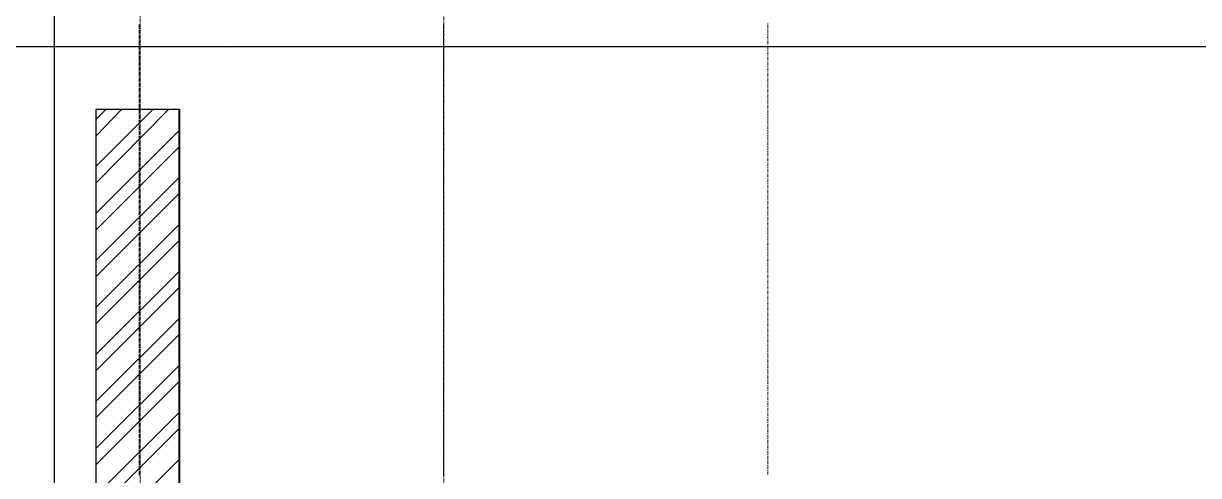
# Model space of a CAD drawing. Header units: millimetres. Extents: x -10178924 to 11692288, y -947381 to 58396.
# Drawn here: x 748802 to 754411, y -827103 to -824944 of the extents above; entities that cross this region are included whole.
import ezdxf

# ---------------------------------------------------------------- set-up
doc = ezdxf.new("R2010")
doc.units = ezdxf.units.MM
doc.linetypes.add('невидимая', pattern=[9.525, 6.35, -3.175])
doc.linetypes.add('осевая', pattern=[50.8, 31.75, -6.35, 6.35, -6.35])
for name, color, linetype in [('PDF _PDF _Разрезы', 7, 'Continuous'), ('PDF _Стены внутр.1', 7, 'Continuous'), ('Стены внутр.1', 7, 'Continuous')]:
    doc.layers.add(name, color=color, linetype=linetype)
for name, color, linetype, true_color in [('PDF _Контур пол Подвал', 7, 'Continuous', 0xcd6928), ('PDF _Размеры осевые', 7, 'Continuous', 0x5d6970), ('PDF _штриховка', 7, 'Continuous', 0x95834a)]:
    doc.layers.add(name, color=color, linetype=linetype, true_color=true_color)
for name, color, linetype, lineweight in [('PDF _Разрезы', 7, 'Continuous', 9), ('Контур пол Подвал', 7, 'Continuous', 9), ('Размеры осевые', 153, 'Continuous', 9), ('ШТРИХОВКА', 252, 'Continuous', 15)]:
    doc.layers.add(name, color=color, linetype=linetype, lineweight=lineweight)

# ---------------------------------------------------------------- blocks, each defined once
blk = doc.blocks.new('A$C5282721b')
at = {"layer": 'ШТРИХОВКА', "ltscale": 100, "true_color": 0x000000, "transparency": 33554687}
h = blk.add_hatch(dxfattribs=at)
h.set_pattern_fill('ANSI31', color=18, scale=50)
h.set_pattern_definition([(45, (-79853.19, 25128.16), (-112.2532, 112.2532), [])])
h.paths.add_polyline_path([(5440.998, -31868.119), (-7386.275, -31868.119), (-7386.275, -48296.478), (61378.75, -48296.478), (61378.75, -31842.839), (41035.118, -31842.839), (41035.118, -31656.036), (40796.248, -31656.036), (40796.248, -31842.839), (40629.962, -31842.839), (40629.962, -31942.839), (40605.14, -34348.621), (40629.93, -32405.355), (39128.581, -32429.908), (40629.962, -32402.839), (40629.675, -32155.326), (39132.149, -32179.816), (39135.64, -31968.17), (38886.085, -31968.17), (38879.867, -32433.975), (40623.548, -32405.459), (40553.111, -38427.181), (40243.01, -38425.516), (40241.748, -38827.97), (43340.219, -38835.027), (43340.219, -38442.147), (40953.116, -38429.329), (41029.994, -32402.839), (54378.974, -32402.839), (54378.974, -35923.465), (54778.974, -35923.465), (54778.974, -32402.839), (60818.75, -32402.839), (60818.75, -41309.464), (60472.291, -41309.464), (60472.291, -41709.464), (60818.75, -41709.464), (60818.75, -47736.478), (44025.201, -47736.478), (44013.125, -46167.929), (43613.137, -46171.008), (43625.189, -47736.478), (27189.462, -47736.478), (27189.462, -44565.139), (26789.462, -44565.139), (26789.462, -47736.478), (10401.743, -47736.478), (10394.408, -46134.647), (9994.404, -46134.678), (10001.739, -47736.478), (-6826.275, -47736.478), (-6826.275, -41729.869), (-6530.734, -41731.097), (-6529.072, -41331.1), (-6826.275, -41329.865), (-6826.275, -32428.119), (-762.705, -32428.119), (-770.891, -36004.088), (-370.903, -36005.35), (-362.703, -32428.119), (5640.998, -32428.119), (5640.998, -31868.119)])
h.paths.add_polyline_path([(3584.804, -41373.023), (3584.804, -41773.13), (9973.974, -41799.679), (9987.536, -44634.678), (10387.54, -44634.678), (10372.735, -41401.332)], flags=17)
h.paths.add_polyline_path([(2513.142, -41768.578), (2514.803, -41368.779), (-383.184, -41356.638), (-371.114, -37407.013), (-774.123, -37406.088), (-783.181, -41354.976), (-5508.242, -41335.314), (-5509.901, -41734.604)], flags=17)
at = {"layer": 'PDF _Разрезы', "color": 18, "lineweight": 9, "true_color": 0x000000, "transparency": 33554687}
blk.add_lwpolyline([(26590.978, -58613.553), (26594.843, 2746.034)], dxfattribs=at)
at = {"layer": 'Контур пол Подвал', "color": 18, "linetype": 'невидимая', "true_color": 0x000000, "transparency": 33554687}
blk.add_line((14394.417, -44264.958), (36068.725, -44264.958), dxfattribs=at)
at = {"layer": 'Размеры осевые', "color": 251, "linetype": 'осевая', "ltscale": 0.5, "transparency": 33554687}
for p, q in [((27000, -52200), (27000, 1500)), ((28450, -58512.867), (28450, -4812.867))]:
    blk.add_line(p, q, dxfattribs=at)
at = {"layer": 'Стены внутр.1', "color": 18, "linetype": 'Continuous', "true_color": 0x000000, "transparency": 33554687, "flags": 128}
for points in [[(27189.462, -44565.139), (26789.462, -44565.139)], [(26789.462, -44565.139), (26789.462, -47736.478)], [(27189.462, -47736.478), (27189.462, -44565.139)]]:
    blk.add_lwpolyline(points, dxfattribs=at)

msp = doc.modelspace()

# ---------------------------------------------------------------- linework, layer by layer
at = {"layer": 'PDF _PDF _Разрезы', "lineweight": 9}
msp.add_lwpolyline([(748948.3, -839405.6), (748952.5, -778045.5)], dxfattribs=at)
at = {"layer": 'PDF _Контур пол Подвал', "lineweight": 9}
msp.add_lwpolyline([(736752, -826925.6), (736752, -825054.5), (758421.7, -825054.5)], dxfattribs=at)
at = {"layer": 'PDF _Размеры осевые', "lineweight": 9}
for points in [[(752356.2, -824948.7), (752356.2, -824944.4)], [(749354.7, -824969.8), (749354.7, -824952.9), (749354.7, -824948.7)], [(749354.7, -824995.2), (749354.7, -824978.3), (749354.7, -824974.1)], [(749354.7, -825020.6), (749354.7, -825003.7), (749354.7, -824999.5)], [(750806.8, -824969.8), (750806.8, -824952.9), (750806.8, -824948.7)], [(750806.8, -824995.2), (750806.8, -824978.3), (750806.8, -824974.1)], [(750806.8, -825020.6), (750806.8, -825003.7), (750806.8, -824999.5)], [(752356.2, -824965.6), (752356.2, -824952.9)], [(752356.2, -824974.1), (752356.2, -824969.8)], [(752356.2, -824991), (752356.2, -824978.3)], [(752356.2, -824999.5), (752356.2, -824995.2)], [(749354.7, -825046), (749354.7, -825029.1), (749354.7, -825024.9)], [(749354.7, -825071.4), (749354.7, -825054.5), (749354.7, -825050.3)], [(750806.8, -825046), (750806.8, -825029.1), (750806.8, -825024.9)], [(750806.8, -825071.4), (750806.8, -825054.5), (750806.8, -825050.3)], [(752356.2, -825016.4), (752356.2, -825003.7)], [(752356.2, -825024.9), (752356.2, -825020.6)], [(752356.2, -825041.8), (752356.2, -825029.1)], [(752356.2, -825050.3), (752356.2, -825046)], [(752356.2, -825067.2), (752356.2, -825054.5)], [(749354.7, -825096.8), (749354.7, -825079.9), (749354.7, -825075.7)], [(749354.7, -825122.2), (749354.7, -825105.3), (749354.7, -825101.1)], [(750806.8, -825096.8), (750806.8, -825079.9), (750806.8, -825075.7)], [(750806.8, -825122.2), (750806.8, -825105.3), (750806.8, -825101.1)], [(752356.2, -825075.7), (752356.2, -825071.4)], [(752356.2, -825092.6), (752356.2, -825079.9)], [(752356.2, -825101.1), (752356.2, -825096.8)], [(752356.2, -825118), (752356.2, -825105.3)], [(749354.7, -825147.6), (749354.7, -825130.7), (749354.7, -825126.5)], [(749354.7, -825173), (749354.7, -825156.1), (749354.7, -825151.9)], [(750806.8, -825147.6), (750806.8, -825130.7), (750806.8, -825126.5)], [(750806.8, -825173), (750806.8, -825156.1), (750806.8, -825151.9)], [(752356.2, -825126.5), (752356.2, -825122.2)], [(752356.2, -825143.4), (752356.2, -825130.7)], [(752356.2, -825151.9), (752356.2, -825147.6)], [(752356.2, -825168.8), (752356.2, -825156.1)], [(749354.7, -825198.4), (749354.7, -825181.5), (749354.7, -825177.3)], [(749354.7, -825223.8), (749354.7, -825206.9), (749354.7, -825202.7)], [(750806.8, -825198.4), (750806.8, -825181.5), (750806.8, -825177.3)], [(750806.8, -825223.8), (750806.8, -825206.9), (750806.8, -825202.7)], [(752356.2, -825177.3), (752356.2, -825173)], [(752356.2, -825194.2), (752356.2, -825181.5)], [(752356.2, -825202.7), (752356.2, -825198.4)], [(752356.2, -825219.6), (752356.2, -825206.9)], [(752356.2, -825228.1), (752356.2, -825223.8)], [(749354.7, -825249.2), (749354.7, -825232.3), (749354.7, -825228.1)], [(749354.7, -825274.6), (749354.7, -825257.7), (749354.7, -825253.5)], [(749354.7, -825300), (749354.7, -825283.1), (749354.7, -825278.9)], [(750806.8, -825249.2), (750806.8, -825232.3), (750806.8, -825228.1)], [(750806.8, -825274.6), (750806.8, -825257.7), (750806.8, -825253.5)], [(750806.8, -825300), (750806.8, -825283.1), (750806.8, -825278.9)], [(752356.2, -825245), (752356.2, -825232.3)], [(752356.2, -825253.5), (752356.2, -825249.2)], [(752356.2, -825270.4), (752356.2, -825257.7)], [(752356.2, -825278.9), (752356.2, -825274.6)], [(749354.7, -825325.4), (749354.7, -825308.5), (749354.7, -825304.3)], [(749354.7, -825350.8), (749354.7, -825333.9), (749354.7, -825329.7)], [(750806.8, -825325.4), (750806.8, -825308.5), (750806.8, -825304.3)], [(750806.8, -825350.8), (750806.8, -825333.9), (750806.8, -825329.7)], [(752356.2, -825295.8), (752356.2, -825283.1)], [(752356.2, -825304.3), (752356.2, -825300)], [(752356.2, -825321.2), (752356.2, -825308.5)], [(752356.2, -825329.7), (752356.2, -825325.4)], [(752356.2, -825346.6), (752356.2, -825333.9)], [(749354.7, -825376.2), (749354.7, -825359.3), (749354.7, -825355.1)], [(749354.7, -825401.6), (749354.7, -825384.7), (749354.7, -825380.5)], [(750806.8, -825376.2), (750806.8, -825359.3), (750806.8, -825355.1)], [(750806.8, -825401.6), (750806.8, -825384.7), (750806.8, -825380.5)], [(752356.2, -825355.1), (752356.2, -825350.8)], [(752356.2, -825372), (752356.2, -825359.3)], [(752356.2, -825380.5), (752356.2, -825376.2)], [(752356.2, -825397.4), (752356.2, -825384.7)], [(749354.7, -825427), (749354.7, -825410.1), (749354.7, -825405.9)], [(749354.7, -825452.4), (749354.7, -825435.5), (749354.7, -825431.3)], [(750806.8, -825427), (750806.8, -825410.1), (750806.8, -825405.9)], [(750806.8, -825452.4), (750806.8, -825435.5), (750806.8, -825431.3)], [(752356.2, -825405.9), (752356.2, -825401.6)], [(752356.2, -825422.8), (752356.2, -825410.1)], [(752356.2, -825431.3), (752356.2, -825427)], [(752356.2, -825448.2), (752356.2, -825435.5)], [(749354.7, -825477.8), (749354.7, -825460.9), (749354.7, -825456.7)], [(749354.7, -825503.2), (749354.7, -825486.3), (749354.7, -825482.1)], [(750806.8, -825477.8), (750806.8, -825460.9), (750806.8, -825456.7)], [(750806.8, -825503.2), (750806.8, -825486.3), (750806.8, -825482.1)], [(752356.2, -825456.7), (752356.2, -825452.4)], [(752356.2, -825473.6), (752356.2, -825460.9)], [(752356.2, -825482.1), (752356.2, -825477.8)], [(752356.2, -825499), (752356.2, -825486.3)], [(752356.2, -825507.5), (752356.2, -825503.2)], [(749354.7, -825528.6), (749354.7, -825511.7), (749354.7, -825507.5)], [(749354.7, -825554), (749354.7, -825537.1), (749354.7, -825532.9)], [(749354.7, -825579.4), (749354.7, -825562.5), (749354.7, -825558.3)], [(750806.8, -825528.6), (750806.8, -825511.7), (750806.8, -825507.5)], [(750806.8, -825554), (750806.8, -825537.1), (750806.8, -825532.9)], [(750806.8, -825579.4), (750806.8, -825562.5), (750806.8, -825558.3)], [(752356.2, -825524.4), (752356.2, -825511.7)], [(752356.2, -825532.9), (752356.2, -825528.6)], [(752356.2, -825549.8), (752356.2, -825537.1)], [(752356.2, -825558.3), (752356.2, -825554)], [(752356.2, -825575.2), (752356.2, -825562.5)], [(749354.7, -825604.8), (749354.7, -825587.9), (749354.7, -825583.7)], [(749354.7, -825630.2), (749354.7, -825613.3), (749354.7, -825609.1)], [(750806.8, -825604.8), (750806.8, -825587.9), (750806.8, -825583.7)], [(750806.8, -825630.2), (750806.8, -825613.3), (750806.8, -825609.1)], [(752356.2, -825583.7), (752356.2, -825579.4)], [(752356.2, -825600.6), (752356.2, -825587.9)], [(752356.2, -825609.1), (752356.2, -825604.8)], [(752356.2, -825626), (752356.2, -825613.3)], [(749354.7, -825655.6), (749354.7, -825638.7), (749354.7, -825634.5)], [(749354.7, -825681), (749354.7, -825664.1), (749354.7, -825659.9)], [(750806.8, -825655.6), (750806.8, -825638.7), (750806.8, -825634.5)], [(750806.8, -825681), (750806.8, -825664.1), (750806.8, -825659.9)], [(752356.2, -825634.5), (752356.2, -825630.2)], [(752356.2, -825651.4), (752356.2, -825638.7)], [(752356.2, -825659.9), (752356.2, -825655.6)], [(752356.2, -825676.8), (752356.2, -825664.1)], [(749354.7, -825706.4), (749354.7, -825689.5), (749354.7, -825685.3)], [(749354.7, -825731.8), (749354.7, -825714.9), (749354.7, -825710.7)], [(750806.8, -825706.4), (750806.8, -825689.5), (750806.8, -825685.3)], [(750806.8, -825731.8), (750806.8, -825714.9), (750806.8, -825710.7)], [(752356.2, -825685.3), (752356.2, -825681)], [(752356.2, -825702.2), (752356.2, -825689.5)], [(752356.2, -825710.7), (752356.2, -825706.4)], [(752356.2, -825727.6), (752356.2, -825714.9)], [(749354.7, -825757.2), (749354.7, -825740.3), (749354.7, -825736.1)], [(749354.7, -825782.6), (749354.7, -825765.7), (749354.7, -825761.5)], [(749354.7, -825808), (749354.7, -825791.1), (749354.7, -825786.9)], [(750806.8, -825757.2), (750806.8, -825740.3), (750806.8, -825736.1)], [(750806.8, -825782.6), (750806.8, -825765.7), (750806.8, -825761.5)], [(750806.8, -825808), (750806.8, -825791.1), (750806.8, -825786.9)], [(752356.2, -825736.1), (752356.2, -825731.8)], [(752356.2, -825753), (752356.2, -825740.3)], [(752356.2, -825761.5), (752356.2, -825757.2)], [(752356.2, -825778.4), (752356.2, -825765.7)], [(752356.2, -825786.9), (752356.2, -825782.6)], [(749354.7, -825833.4), (749354.7, -825816.5), (749354.7, -825812.3)], [(749354.7, -825858.8), (749354.7, -825841.9), (749354.7, -825837.7)], [(750806.8, -825833.4), (750806.8, -825816.5), (750806.8, -825812.3)], [(750806.8, -825858.8), (750806.8, -825841.9), (750806.8, -825837.7)], [(752356.2, -825803.8), (752356.2, -825791.1)], [(752356.2, -825812.3), (752356.2, -825808)], [(752356.2, -825829.2), (752356.2, -825816.5)], [(752356.2, -825837.7), (752356.2, -825833.4)], [(752356.2, -825854.6), (752356.2, -825841.9)], [(749354.7, -825884.2), (749354.7, -825867.3), (749354.7, -825863.1)], [(749354.7, -825909.6), (749354.7, -825892.7), (749354.7, -825888.5)], [(750806.8, -825884.2), (750806.8, -825867.3), (750806.8, -825863.1)], [(750806.8, -825909.6), (750806.8, -825892.7), (750806.8, -825888.5)], [(752356.2, -825863.1), (752356.2, -825858.8)], [(752356.2, -825880), (752356.2, -825867.3)], [(752356.2, -825888.5), (752356.2, -825884.2)], [(752356.2, -825905.4), (752356.2, -825892.7)], [(749354.7, -825935), (749354.7, -825918.1), (749354.7, -825913.9)], [(749354.7, -825960.4), (749354.7, -825943.5), (749354.7, -825939.3)], [(750806.8, -825935), (750806.8, -825918.1), (750806.8, -825913.9)], [(750806.8, -825960.4), (750806.8, -825943.5), (750806.8, -825939.3)], [(752356.2, -825913.9), (752356.2, -825909.6)], [(752356.2, -825930.8), (752356.2, -825918.1)], [(752356.2, -825939.3), (752356.2, -825935)], [(752356.2, -825956.2), (752356.2, -825943.5)], [(749354.7, -825985.8), (749354.7, -825968.9), (749354.7, -825964.7)], [(749354.7, -826011.2), (749354.7, -825994.3), (749354.7, -825990.1)], [(750806.8, -825985.8), (750806.8, -825968.9), (750806.8, -825964.7)], [(750806.8, -826011.2), (750806.8, -825994.3), (750806.8, -825990.1)], [(752356.2, -825964.7), (752356.2, -825960.4)], [(752356.2, -825981.6), (752356.2, -825968.9)], [(752356.2, -825990.1), (752356.2, -825985.8)], [(752356.2, -826007), (752356.2, -825994.3)], [(752356.2, -826015.5), (752356.2, -826011.2)], [(749354.7, -826036.6), (749354.7, -826019.7), (749354.7, -826015.5)], [(749354.7, -826062), (749354.7, -826045.1), (749354.7, -826040.9)], [(749354.7, -826087.4), (749354.7, -826070.5), (749354.7, -826066.3)], [(750806.8, -826036.6), (750806.8, -826019.7), (750806.8, -826015.5)], [(750806.8, -826062), (750806.8, -826045.1), (750806.8, -826040.9)], [(750806.8, -826087.4), (750806.8, -826070.5), (750806.8, -826066.3)], [(752356.2, -826032.4), (752356.2, -826019.7)], [(752356.2, -826040.9), (752356.2, -826036.6)], [(752356.2, -826057.8), (752356.2, -826045.1)], [(752356.2, -826066.3), (752356.2, -826062)], [(749354.7, -826112.8), (749354.7, -826095.9), (749354.7, -826091.7)], [(749354.7, -826138.2), (749354.7, -826121.3), (749354.7, -826117.1)], [(750806.8, -826112.8), (750806.8, -826095.9), (750806.8, -826091.7)], [(750806.8, -826138.2), (750806.8, -826121.3), (750806.8, -826117.1)], [(752356.2, -826083.2), (752356.2, -826070.5)], [(752356.2, -826091.7), (752356.2, -826087.4)], [(752356.2, -826108.6), (752356.2, -826095.9)], [(752356.2, -826117.1), (752356.2, -826112.8)], [(752356.2, -826134), (752356.2, -826121.3)], [(749354.7, -826163.6), (749354.7, -826146.7), (749354.7, -826142.5)], [(749354.7, -826189), (749354.7, -826172.1), (749354.7, -826167.9)], [(750806.8, -826163.6), (750806.8, -826146.7), (750806.8, -826142.5)], [(750806.8, -826189), (750806.8, -826172.1), (750806.8, -826167.9)], [(752356.2, -826142.5), (752356.2, -826138.2)], [(752356.2, -826159.4), (752356.2, -826146.7)], [(752356.2, -826167.9), (752356.2, -826163.6)], [(752356.2, -826184.8), (752356.2, -826172.1)], [(749354.7, -826214.4), (749354.7, -826197.5), (749354.7, -826193.3)], [(749354.7, -826239.8), (749354.7, -826222.9), (749354.7, -826218.7)], [(750806.8, -826214.4), (750806.8, -826197.5), (750806.8, -826193.3)], [(750806.8, -826239.8), (750806.8, -826222.9), (750806.8, -826218.7)], [(752356.2, -826193.3), (752356.2, -826189)], [(752356.2, -826210.2), (752356.2, -826197.5)], [(752356.2, -826218.7), (752356.2, -826214.4)], [(752356.2, -826235.6), (752356.2, -826222.9)], [(749354.7, -826265.2), (749354.7, -826248.3), (749354.7, -826244.1)], [(749354.7, -826290.6), (749354.7, -826273.7), (749354.7, -826269.5)], [(750806.8, -826265.2), (750806.8, -826248.3), (750806.8, -826244.1)], [(750806.8, -826290.6), (750806.8, -826273.7), (750806.8, -826269.5)], [(752356.2, -826244.1), (752356.2, -826239.8)], [(752356.2, -826261), (752356.2, -826248.3)], [(752356.2, -826269.5), (752356.2, -826265.2)], [(752356.2, -826286.4), (752356.2, -826273.7)], [(752356.2, -826294.9), (752356.2, -826290.6)], [(749354.7, -826316), (749354.7, -826299.1), (749354.7, -826294.9)], [(749354.7, -826341.4), (749354.7, -826324.5), (749354.7, -826320.3)], [(749354.7, -826366.8), (749354.7, -826349.9), (749354.7, -826345.7)], [(750806.8, -826316), (750806.8, -826299.1), (750806.8, -826294.9)], [(750806.8, -826341.4), (750806.8, -826324.5), (750806.8, -826320.3)], [(750806.8, -826366.8), (750806.8, -826349.9), (750806.8, -826345.7)], [(752356.2, -826311.8), (752356.2, -826299.1)], [(752356.2, -826320.3), (752356.2, -826316)], [(752356.2, -826337.2), (752356.2, -826324.5)], [(752356.2, -826345.7), (752356.2, -826341.4)], [(749354.7, -826392.2), (749354.7, -826375.3), (749354.7, -826371.1)], [(749354.7, -826417.6), (749354.7, -826400.7), (749354.7, -826396.5)], [(750806.8, -826392.2), (750806.8, -826375.3), (750806.8, -826371.1)], [(750806.8, -826417.6), (750806.8, -826400.7), (750806.8, -826396.5)], [(752356.2, -826362.6), (752356.2, -826349.9)], [(752356.2, -826371.1), (752356.2, -826366.8)], [(752356.2, -826388), (752356.2, -826375.3)], [(752356.2, -826396.5), (752356.2, -826392.2)], [(752356.2, -826413.4), (752356.2, -826400.7)], [(749354.7, -826443), (749354.7, -826426.1), (749354.7, -826421.9)], [(749354.7, -826468.4), (749354.7, -826451.5), (749354.7, -826447.3)], [(750806.8, -826443), (750806.8, -826426.1), (750806.8, -826421.9)], [(750806.8, -826468.4), (750806.8, -826451.5), (750806.8, -826447.3)], [(752356.2, -826421.9), (752356.2, -826417.6)], [(752356.2, -826438.8), (752356.2, -826426.1)], [(752356.2, -826447.3), (752356.2, -826443)], [(752356.2, -826464.2), (752356.2, -826451.5)], [(749354.7, -826493.8), (749354.7, -826476.9), (749354.7, -826472.7)], [(749354.7, -826519.2), (749354.7, -826502.3), (749354.7, -826498.1)], [(750806.8, -826493.8), (750806.8, -826476.9), (750806.8, -826472.7)], [(750806.8, -826519.2), (750806.8, -826502.3), (750806.8, -826498.1)], [(752356.2, -826472.7), (752356.2, -826468.4)], [(752356.2, -826489.6), (752356.2, -826476.9)], [(752356.2, -826498.1), (752356.2, -826493.8)], [(752356.2, -826515), (752356.2, -826502.3)], [(749354.7, -826544.6), (749354.7, -826527.7), (749354.7, -826523.5)], [(749354.7, -826570), (749354.7, -826553.1), (749354.7, -826548.9)], [(750806.8, -826544.6), (750806.8, -826527.7), (750806.8, -826523.5)], [(750806.8, -826570), (750806.8, -826553.1), (750806.8, -826548.9)], [(752356.2, -826523.5), (752356.2, -826519.2)], [(752356.2, -826540.4), (752356.2, -826527.7)], [(752356.2, -826548.9), (752356.2, -826544.6)], [(752356.2, -826565.8), (752356.2, -826553.1)], [(752356.2, -826574.3), (752356.2, -826570)], [(749354.7, -826595.4), (749354.7, -826578.5), (749354.7, -826574.3)], [(749354.7, -826620.8), (749354.7, -826603.9), (749354.7, -826599.7)], [(749354.7, -826646.2), (749354.7, -826629.3), (749354.7, -826625.1)], [(750806.8, -826595.4), (750806.8, -826578.5), (750806.8, -826574.3)], [(750806.8, -826620.8), (750806.8, -826603.9), (750806.8, -826599.7)], [(750806.8, -826646.2), (750806.8, -826629.3), (750806.8, -826625.1)], [(752356.2, -826591.2), (752356.2, -826578.5)], [(752356.2, -826599.7), (752356.2, -826595.4)], [(752356.2, -826616.6), (752356.2, -826603.9)], [(752356.2, -826625.1), (752356.2, -826620.8)], [(749354.7, -826671.6), (749354.7, -826654.7), (749354.7, -826650.5)], [(749354.7, -826697), (749354.7, -826680.1), (749354.7, -826675.9)], [(750806.8, -826671.6), (750806.8, -826654.7), (750806.8, -826650.5)], [(750806.8, -826697), (750806.8, -826680.1), (750806.8, -826675.9)], [(752356.2, -826642), (752356.2, -826629.3)], [(752356.2, -826650.5), (752356.2, -826646.2)], [(752356.2, -826667.4), (752356.2, -826654.7)], [(752356.2, -826675.9), (752356.2, -826671.6)], [(752356.2, -826692.8), (752356.2, -826680.1)], [(749354.7, -826722.4), (749354.7, -826705.5), (749354.7, -826701.3)], [(749354.7, -826747.8), (749354.7, -826730.9), (749354.7, -826726.7)], [(750806.8, -826722.4), (750806.8, -826705.5), (750806.8, -826701.3)], [(750806.8, -826747.8), (750806.8, -826730.9), (750806.8, -826726.7)], [(752356.2, -826701.3), (752356.2, -826697)], [(752356.2, -826718.2), (752356.2, -826705.5)], [(752356.2, -826726.7), (752356.2, -826722.4)], [(752356.2, -826743.6), (752356.2, -826730.9)], [(749354.7, -826773.2), (749354.7, -826756.3), (749354.7, -826752.1)], [(749354.7, -826798.6), (749354.7, -826781.7), (749354.7, -826777.5)], [(750806.8, -826773.2), (750806.8, -826756.3), (750806.8, -826752.1)], [(750806.8, -826798.6), (750806.8, -826781.7), (750806.8, -826777.5)], [(752356.2, -826752.1), (752356.2, -826747.8)], [(752356.2, -826769), (752356.2, -826756.3)], [(752356.2, -826777.5), (752356.2, -826773.2)], [(752356.2, -826794.4), (752356.2, -826781.7)], [(749354.7, -826824), (749354.7, -826807.1), (749354.7, -826802.9)], [(749354.7, -826849.4), (749354.7, -826832.5), (749354.7, -826828.3)], [(750806.8, -826824), (750806.8, -826807.1), (750806.8, -826802.9)], [(750806.8, -826849.4), (750806.8, -826832.5), (750806.8, -826828.3)], [(752356.2, -826802.9), (752356.2, -826798.6)], [(752356.2, -826819.8), (752356.2, -826807.1)], [(752356.2, -826828.3), (752356.2, -826824)], [(752356.2, -826845.2), (752356.2, -826832.5)], [(752356.2, -826853.7), (752356.2, -826849.4)], [(749354.7, -826874.8), (749354.7, -826857.9), (749354.7, -826853.7)], [(749354.7, -826900.2), (749354.7, -826883.3), (749354.7, -826879.1)], [(749354.7, -826925.6), (749354.7, -826908.7), (749354.7, -826904.5)], [(750806.8, -826874.8), (750806.8, -826857.9), (750806.8, -826853.7)], [(750806.8, -826900.2), (750806.8, -826883.3), (750806.8, -826879.1)], [(750806.8, -826925.6), (750806.8, -826908.7), (750806.8, -826904.5)], [(752356.2, -826870.6), (752356.2, -826857.9)], [(752356.2, -826879.1), (752356.2, -826874.8)], [(752356.2, -826896), (752356.2, -826883.3)], [(752356.2, -826904.5), (752356.2, -826900.2)], [(752356.2, -826921.4), (752356.2, -826908.7)], [(749354.7, -826951), (749354.7, -826934.1), (749354.7, -826929.9)], [(749354.7, -826976.4), (749354.7, -826959.5), (749354.7, -826955.3)], [(750806.8, -826951), (750806.8, -826934.1), (750806.8, -826929.9)], [(750806.8, -826976.4), (750806.8, -826959.5), (750806.8, -826955.3)], [(752356.2, -826929.9), (752356.2, -826925.6)], [(752356.2, -826946.8), (752356.2, -826934.1)], [(752356.2, -826955.3), (752356.2, -826951)], [(752356.2, -826972.2), (752356.2, -826959.5)], [(749354.7, -827001.8), (749354.7, -826984.9), (749354.7, -826980.7)], [(749354.7, -827027.2), (749354.7, -827010.3), (749354.7, -827006.1)], [(750806.8, -827001.8), (750806.8, -826984.9), (750806.8, -826980.7)], [(750806.8, -827027.2), (750806.8, -827010.3), (750806.8, -827006.1)], [(752356.2, -826980.7), (752356.2, -826976.4)], [(752356.2, -826997.6), (752356.2, -826984.9)], [(752356.2, -827006.1), (752356.2, -827001.8)], [(752356.2, -827023), (752356.2, -827010.3)], [(749354.7, -827052.6), (749354.7, -827035.7), (749354.7, -827031.5)], [(749354.7, -827078), (749354.7, -827061.1), (749354.7, -827056.9)], [(750806.8, -827052.6), (750806.8, -827035.7), (750806.8, -827031.5)], [(750806.8, -827078), (750806.8, -827061.1), (750806.8, -827056.9)], [(752356.2, -827031.5), (752356.2, -827027.2)], [(752356.2, -827048.4), (752356.2, -827035.7)], [(752356.2, -827056.9), (752356.2, -827052.6)], [(752356.2, -827073.8), (752356.2, -827061.1)], [(749354.7, -827103.4), (749354.7, -827086.5), (749354.7, -827082.3)], [(750806.8, -827103.4), (750806.8, -827086.5), (750806.8, -827082.3)], [(752356.2, -827082.3), (752356.2, -827078)], [(752356.2, -827099.2), (752356.2, -827086.5)]]:
    msp.add_lwpolyline(points, dxfattribs=at)
at = {"layer": 'PDF _Стены внутр.1', "lineweight": 25}
msp.add_lwpolyline([(749545.2, -828525.9), (749545.2, -825355.2), (749147.3, -825355.2), (749147.3, -828525.9)], dxfattribs=at)
at = {"layer": 'PDF _штриховка', "color": 251, "lineweight": 5, "true_color": 0x636466}
for points in [[(749147.3, -825482.1), (749270, -825355.1)], [(749147.3, -825706.4), (749494.4, -825355.1)], [(749147.3, -825930.8), (749545.2, -825532.9)], [(749147.3, -826155.2), (749545.2, -825757.2)], [(749147.3, -826379.5), (749545.2, -825981.6)], [(749147.3, -826603.9), (749545.2, -826206)], [(749147.3, -826828.3), (749545.2, -826430.4)], [(749147.3, -827052.6), (749545.2, -826654.7)], [(749147.3, -827277), (749545.2, -826879.1)]]:
    msp.add_lwpolyline(points, dxfattribs=at)

# ---------------------------------------------------------------- block references
msp.add_blockref('A$C5282721b', (722358.6, -780790.4))

doc.saveas('drawing.dxf')
